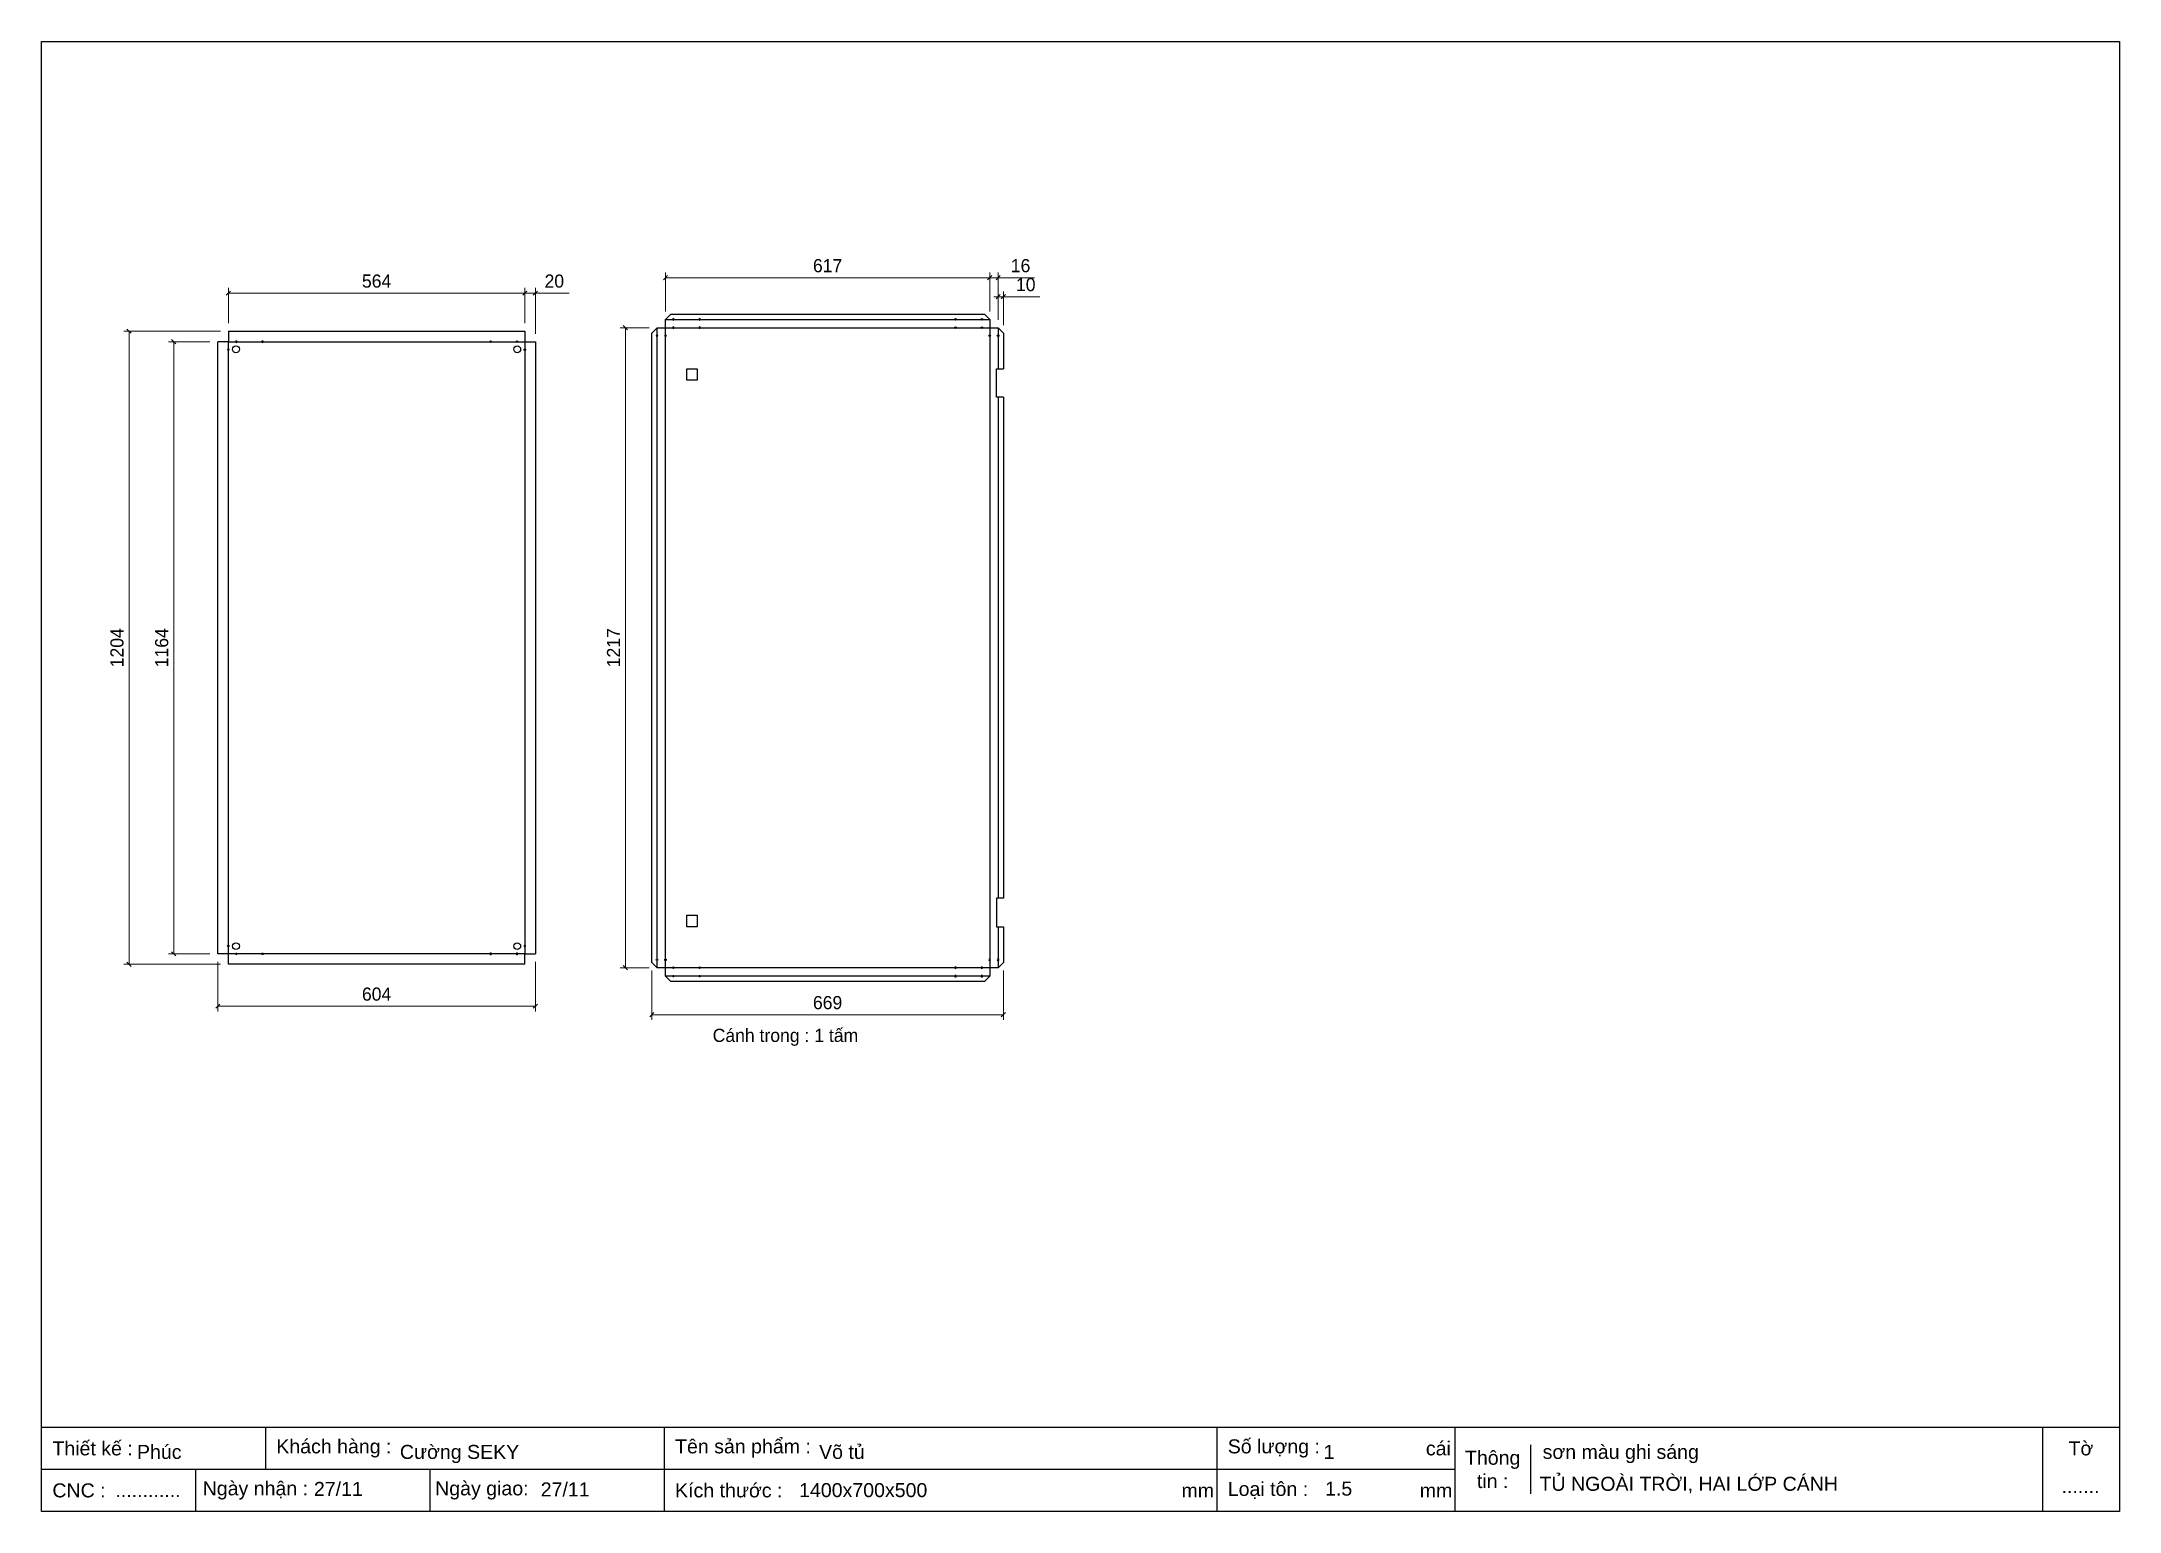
# Model space of a CAD drawing. Header units: millimetres. Extents: x 0 to 3953, y 0 to 2795.
import ezdxf

# ---------------------------------------------------------------- set-up
doc = ezdxf.new("R2010")
doc.units = ezdxf.units.MM
doc.layers.add('CNC', color=7, linetype='Continuous')
doc.layers.add('DIM', color=253, linetype='Continuous')
doc.styles.add('Arial', font='arial.ttf')
doc.dimstyles.new('Dim-25', dxfattribs={"dimtxt": 25, "dimasz": 8, "dimexe": 10, "dimexo": 15, "dimgap": 10, "dimtad": 1, "dimdec": 0, "dimtxsty": 'Standard', "dimblk": 'OBLIQUE', "dimcen": 10, "dimclrd": 5, "dimclre": 5, "dimclrt": 3, "dimazin": 3, "dimtfac": 1, "dimtdec": 0, "dimtmove": 0, "dimatfit": 3, "dimldrblk": 'OBLIQUE', "dimlwd": 9, "dimlwe": 9})

# ---------------------------------------------------------------- blocks, each defined once
blk = doc.blocks.new('KHUNG CHUẨN')
at = {"color": 7}
for p, q in [((19889.2, -28535.2), (16919.2, -28535.2)), ((17239.2, -28535.2), (17239.2, -28595.2)), ((17809.2, -28535.2), (17809.2, -28655.2)), ((18599.2, -28535.2), (18599.2, -28655.2)), ((18939.2, -28535.2), (18939.2, -28655.2)), ((19779.2, -28535.2), (19779.2, -28655.2)), ((19047.6, -28560.2), (19047.6, -28630.2)), ((18939.2, -28595.2), (16919.2, -28595.2)), ((17139.2, -28595.2), (17139.2, -28655.2)), ((17474.2, -28595.2), (17474.2, -28655.2))]:
    blk.add_line(p, q, dxfattribs=at)
blk.add_lwpolyline([(16919.2, -26555.2), (19889.2, -26555.2), (19889.2, -28655.2), (16919.2, -28655.2)], close=True, dxfattribs=at)
at = {"color": 2, "char_height": 20, "style": 'Arial'}
for s, insert, width, attachment_point in [('  Thiết kế :', (16919.2, -28565.2), 917.634, 4), ('  Khách hàng :', (17239.2, -28565.2), 917.634, 4), ('  Tên sản phẩm :', (17809.2, -28565.2), 917.634, 4), ('  Số lượng :', (18599.2, -28565.2), 917.634, 4), ('cái', (18897.9, -28565.2), 63.517, 4), ('Thông\\Ptin :', (18993.4, -28595.2), 108.311, 5), ('Tờ', (19834.2, -28565.2), 110, 5), ('  CNC :', (16919.2, -28625.2), 917.634, 4), ('  Ngày nhận :', (17134, -28625.2), 556.651, 4), ('  Ngày giao:', (17466.3, -28625.2), 556.651, 4), ('  Kích thước :', (17809.2, -28625.2), 917.634, 4), ('mm', (18548.6, -28625.2), 73.831, 4), ('  Loại tôn :', (18599.2, -28625.2), 917.634, 4), ('mm', (18889.2, -28625.2), 917.634, 4)]:
    blk.add_mtext(s, dxfattribs=dict(at, insert=insert, width=width, attachment_point=attachment_point))
at = {"color": 3, "style": 'Arial'}
for tag, p in [('#01', (17055.6, -28580.1)), ('#02', (17431.4, -28580.1)), ('#03', (18030.6, -28580.1)), ('#08', (18751.7, -28580.1)), ('#10', (19064.8, -28580.1)), ('#04', (17024.8, -28634.6)), ('#05', (17308.5, -28633)), ('#06', (17632.7, -28633.7)), ('#07', (18002, -28634.7)), ('#09', (18753.8, -28632.6)), ('#11', (19060.3, -28625.7)), ('#12', (19806.5, -28628.9))]:
    blk.add_attdef(tag, p, '', height=20, dxfattribs=at)
blk = doc.blocks.new('f3daunguoc')
at = {"layer": 'CNC', "color": 2, "lineweight": -3}
blk.add_circle((0, 0), 1.5, dxfattribs=at)
blk = doc.blocks.new('*D1')
at = {"color": 0, "linetype": 'ByBlock', "lineweight": -2}
for p, q in [((923.4, 2320.7), (915.4, 2312.7)), ((935.4, 2312.7), (943.4, 2320.7))]:
    blk.add_line(p, q, dxfattribs=at)
at = {"color": 5, "lineweight": 9, "ltscale": 3, "transparency": 16777216}
for p, q in [((919.4, 2259.4), (919.4, 2326.7)), ((919.4, 2316.7), (939.4, 2316.7)), ((939.4, 2239.4), (939.4, 2326.7)), ((939.4, 2316.7), (1003.6, 2316.7))]:
    blk.add_line(p, q, dxfattribs=at)
at = {"layer": 'Defpoints', "color": 0, "ltscale": 3, "transparency": 16777216}
for p in [(939.4, 2316.7), (919.4, 2244.4), (939.4, 2224.4)]:
    blk.add_point(p, dxfattribs=at)
at = {"color": 3, "ltscale": 3, "transparency": 16777216, "insert": (975.5, 2339.5), "char_height": 25, "attachment_point": 5}
blk.add_mtext('20', dxfattribs=at)
blk = doc.blocks.new('_Oblique')
at = {"color": 0, "linetype": 'ByBlock', "lineweight": -2}
blk.add_line((-0.5, -0.5), (0.5, 0.5), dxfattribs=at)
blk = doc.blocks.new('*D2')
at = {"color": 0, "linetype": 'ByBlock', "lineweight": -2}
for p, q in [((359.4, 2320.7), (351.4, 2312.7)), ((915.4, 2312.7), (923.4, 2320.7))]:
    blk.add_line(p, q, dxfattribs=at)
at = {"color": 5, "lineweight": 9, "ltscale": 3, "transparency": 16777216}
for p, q in [((355.4, 2259.4), (355.4, 2326.7)), ((919.4, 2316.7), (355.4, 2316.7)), ((919.4, 2259.4), (919.4, 2326.7))]:
    blk.add_line(p, q, dxfattribs=at)
at = {"layer": 'Defpoints', "color": 0, "ltscale": 3, "transparency": 16777216}
for p in [(355.4, 2316.7), (355.4, 2244.4), (919.4, 2244.4)]:
    blk.add_point(p, dxfattribs=at)
at = {"color": 3, "ltscale": 3, "transparency": 16777216, "insert": (637.4, 2339.5), "char_height": 25, "attachment_point": 5}
blk.add_mtext('564', dxfattribs=at)
blk = doc.blocks.new('*D3')
at = {"color": 5, "lineweight": 9, "ltscale": 3, "transparency": 16777216}
for p, q in [((340.4, 2244.4), (156.4, 2244.4)), ((166.4, 2244.4), (166.4, 1040.4)), ((340.4, 1040.4), (156.4, 1040.4))]:
    blk.add_line(p, q, dxfattribs=at)
at = {"color": 0, "linetype": 'ByBlock', "lineweight": -2}
for p, q in [((170.4, 2240.4), (162.4, 2248.4)), ((162.4, 1044.4), (170.4, 1036.4))]:
    blk.add_line(p, q, dxfattribs=at)
at = {"layer": 'Defpoints', "color": 0, "ltscale": 3, "transparency": 16777216}
for p in [(355.4, 2244.4), (166.4, 1040.4), (355.4, 1040.4)]:
    blk.add_point(p, dxfattribs=at)
at = {"color": 3, "ltscale": 3, "transparency": 16777216, "insert": (143.6, 1642.4), "char_height": 25, "attachment_point": 5, "rotation": 90}
blk.add_mtext('1204', dxfattribs=at)
blk = doc.blocks.new('*D4')
at = {"color": 5, "lineweight": 9, "ltscale": 3, "transparency": 16777216}
for p, q in [((320.4, 2224.4), (241.5, 2224.4)), ((251.5, 1060.4), (251.5, 2224.4)), ((320.4, 1060.4), (241.5, 1060.4))]:
    blk.add_line(p, q, dxfattribs=at)
at = {"color": 0, "linetype": 'ByBlock', "lineweight": -2}
for p, q in [((255.5, 2220.4), (247.5, 2228.4)), ((247.5, 1064.4), (255.5, 1056.4))]:
    blk.add_line(p, q, dxfattribs=at)
at = {"layer": 'Defpoints', "color": 0, "ltscale": 3, "transparency": 16777216}
for p in [(251.5, 2224.4), (335.4, 2224.4), (335.4, 1060.4)]:
    blk.add_point(p, dxfattribs=at)
at = {"color": 3, "ltscale": 3, "transparency": 16777216, "insert": (228.7, 1642.4), "char_height": 25, "attachment_point": 5, "rotation": 90}
blk.add_mtext('1164', dxfattribs=at)
blk = doc.blocks.new('*D5')
at = {"color": 0, "linetype": 'ByBlock', "lineweight": -2}
for p, q in [((1815.8, 2306), (1823.8, 2314)), ((1833.8, 2314), (1825.8, 2306))]:
    blk.add_line(p, q, dxfattribs=at)
at = {"layer": 'Defpoints', "color": 0, "transparency": 16777216}
for p in [(1829.8, 2310), (1819.8, 2250.9), (1829.8, 2240.9)]:
    blk.add_point(p, dxfattribs=at)
at = {"layer": 'DIM', "color": 5, "lineweight": 9, "transparency": 16777216}
for p, q in [((1819.8, 2310), (1811.8, 2310)), ((1819.8, 2265.9), (1819.8, 2320)), ((1819.8, 2310), (1829.8, 2310)), ((1829.8, 2255.9), (1829.8, 2320)), ((1829.8, 2310), (1899.1, 2310))]:
    blk.add_line(p, q, dxfattribs=at)
at = {"layer": 'DIM', "color": 3, "transparency": 16777216, "insert": (1872.4, 2332.8), "char_height": 25, "attachment_point": 5}
blk.add_mtext('10', dxfattribs=at)
blk = doc.blocks.new('*D6')
at = {"color": 0, "linetype": 'ByBlock', "lineweight": -2}
for p, q in [((1799.8, 2342.1), (1807.8, 2350.1)), ((1823.8, 2350.1), (1815.8, 2342.1))]:
    blk.add_line(p, q, dxfattribs=at)
at = {"layer": 'Defpoints', "color": 0, "transparency": 16777216}
for p in [(1819.8, 2346.1), (1803.8, 2266.9), (1819.8, 2250.9)]:
    blk.add_point(p, dxfattribs=at)
at = {"layer": 'DIM', "color": 5, "lineweight": 9, "transparency": 16777216}
for p, q in [((1803.8, 2346.1), (1795.8, 2346.1)), ((1803.8, 2281.9), (1803.8, 2356.1)), ((1803.8, 2346.1), (1819.8, 2346.1)), ((1819.8, 2265.9), (1819.8, 2356.1)), ((1819.8, 2346.1), (1889.2, 2346.1))]:
    blk.add_line(p, q, dxfattribs=at)
at = {"layer": 'DIM', "color": 3, "transparency": 16777216, "insert": (1862.5, 2368.8), "char_height": 25, "attachment_point": 5}
blk.add_mtext('16', dxfattribs=at)
blk = doc.blocks.new('*D7')
at = {"color": 0, "linetype": 'ByBlock', "lineweight": -2}
for p, q in [((1191, 2350.1), (1183, 2342.1)), ((1799.8, 2342.1), (1807.8, 2350.1))]:
    blk.add_line(p, q, dxfattribs=at)
at = {"layer": 'Defpoints', "color": 0, "transparency": 16777216}
for p in [(1187, 2346.1), (1187, 2266.9), (1803.8, 2266.9)]:
    blk.add_point(p, dxfattribs=at)
at = {"layer": 'DIM', "color": 5, "lineweight": 9, "transparency": 16777216}
for p, q in [((1187, 2281.9), (1187, 2356.1)), ((1803.8, 2346.1), (1187, 2346.1)), ((1803.8, 2281.9), (1803.8, 2356.1))]:
    blk.add_line(p, q, dxfattribs=at)
at = {"layer": 'DIM', "color": 3, "transparency": 16777216, "insert": (1495.4, 2368.8), "char_height": 25, "attachment_point": 5}
blk.add_mtext('617', dxfattribs=at)
blk = doc.blocks.new('*D8')
at = {"color": 0, "linetype": 'ByBlock', "lineweight": -2}
for p, q in [((1114.7, 2246.9), (1106.7, 2254.9)), ((1106.7, 1037.9), (1114.7, 1029.9))]:
    blk.add_line(p, q, dxfattribs=at)
at = {"layer": 'Defpoints', "color": 0, "transparency": 16777216}
for p in [(1171, 2250.9), (1110.7, 1033.9), (1171, 1033.9)]:
    blk.add_point(p, dxfattribs=at)
at = {"layer": 'DIM', "color": 5, "lineweight": 9, "transparency": 16777216}
for p, q in [((1156, 2250.9), (1100.7, 2250.9)), ((1110.7, 2250.9), (1110.7, 1033.9)), ((1156, 1033.9), (1100.7, 1033.9))]:
    blk.add_line(p, q, dxfattribs=at)
at = {"layer": 'DIM', "color": 3, "transparency": 16777216, "insert": (1088.1, 1642.4), "char_height": 25, "attachment_point": 5, "rotation": 90}
blk.add_mtext('1217', dxfattribs=at)
blk = doc.blocks.new('*D9')
at = {"color": 0, "linetype": 'ByBlock', "lineweight": -2}
for p, q in [((1165, 948.6), (1157, 940.6)), ((1825.8, 940.6), (1833.8, 948.6))]:
    blk.add_line(p, q, dxfattribs=at)
at = {"layer": 'Defpoints', "color": 0, "transparency": 16777216}
for p in [(1161, 1043.9), (1829.8, 1043.9), (1829.8, 944.6)]:
    blk.add_point(p, dxfattribs=at)
at = {"layer": 'DIM', "color": 5, "lineweight": 9, "transparency": 16777216}
for p, q in [((1161, 1028.9), (1161, 934.6)), ((1829.8, 1028.9), (1829.8, 934.6)), ((1161, 944.6), (1829.8, 944.6))]:
    blk.add_line(p, q, dxfattribs=at)
at = {"layer": 'DIM', "color": 3, "transparency": 16777216, "insert": (1495.4, 967.4), "char_height": 25, "attachment_point": 5}
blk.add_mtext('669', dxfattribs=at)
blk = doc.blocks.new('*D10')
at = {"color": 5, "lineweight": 9, "ltscale": 3, "transparency": 16777216}
for p, q in [((335.4, 1045.4), (335.4, 950.8)), ((939.4, 1045.4), (939.4, 950.8)), ((335.4, 960.8), (939.4, 960.8))]:
    blk.add_line(p, q, dxfattribs=at)
at = {"color": 0, "linetype": 'ByBlock', "lineweight": -2}
for p, q in [((339.4, 964.8), (331.4, 956.8)), ((935.4, 956.8), (943.4, 964.8))]:
    blk.add_line(p, q, dxfattribs=at)
at = {"layer": 'Defpoints', "color": 0, "ltscale": 3, "transparency": 16777216}
for p in [(335.4, 1060.4), (939.4, 1060.4), (939.4, 960.8)]:
    blk.add_point(p, dxfattribs=at)
at = {"color": 3, "ltscale": 3, "transparency": 16777216, "insert": (637.4, 983.6), "char_height": 25, "attachment_point": 5}
blk.add_mtext('604', dxfattribs=at)

msp = doc.modelspace()

# ---------------------------------------------------------------- linework, layer by layer
at = {"color": 7}
for points in [[(1829.8, 1111.9), (1829.8, 1043.9), (1819.8, 1033.9), (1803.8, 1033.9), (1803.8, 1017.9), (1793.8, 1007.9), (1197, 1007.9), (1187, 1017.9), (1187, 1033.9), (1171, 1033.9), (1161, 1043.9), (1161, 2240.9), (1171, 2250.9), (1187, 2250.9), (1187, 2266.9), (1197, 2276.9), (1793.8, 2276.9), (1803.8, 2266.9), (1803.8, 2250.9), (1819.8, 2250.9), (1829.8, 2240.9), (1829.8, 2172.9)], [(1187, 2266.9), (1803.8, 2266.9)], [(1171, 1033.9), (1171, 2250.9)], [(1819.8, 2250.9), (1819.8, 2172.9)], [(1819.8, 2118.9), (1819.8, 1165.9)], [(1829.8, 2118.9), (1829.8, 1165.9)], [(1819.8, 1111.9), (1819.8, 1033.9)], [(1803.8, 1017.9), (1187, 1017.9)]]:
    msp.add_lwpolyline(points, dxfattribs=at)
at = {"ltscale": 3}
for points in [[(355.4, 2244.4), (355.4, 2224.4), (335.4, 2224.4)], [(919.4, 2244.4), (919.4, 2224.4), (939.4, 2224.4)], [(355.4, 1040.4), (355.4, 1060.4), (335.4, 1060.4)], [(919.4, 1040.4), (919.4, 1060.4), (939.4, 1060.4)]]:
    msp.add_lwpolyline(points, dxfattribs=at)
for points in [[(335.4, 1060.4), (335.4, 2224.4)], [(355.4, 2244.4), (919.4, 2244.4)], [(939.4, 2224.4), (939.4, 1060.4)], [(919.4, 1040.4), (355.4, 1040.4)]]:
    msp.add_lwpolyline(points)
msp.add_lwpolyline([(355.4, 2224.4), (919.4, 2224.4), (919.4, 1060.4), (355.4, 1060.4)], close=True)
at = {"color": 7}
msp.add_lwpolyline([(1187, 2250.9), (1803.8, 2250.9), (1803.8, 1033.9), (1187, 1033.9)], close=True, dxfattribs=at)
at = {"color": 2}
for points in [[(1227.2, 2151.9), (1247.7, 2151.9), (1247.7, 2172.4), (1227.2, 2172.4)], [(1227.2, 1112.5), (1247.7, 1112.5), (1247.7, 1133), (1227.2, 1133)]]:
    msp.add_lwpolyline(points, close=True, dxfattribs=at)
for points in [[(1829.8, 2118.9), (1816.8, 2118.9), (1816.8, 2172.9), (1829.8, 2172.9)], [(1829.8, 1165.9), (1816.8, 1165.9), (1816.8, 1111.9), (1829.8, 1111.9)]]:
    msp.add_lwpolyline(points, dxfattribs=at)
at = {"color": 2, "ltscale": 3}
for centre in [(369.9, 2209.9), (904.9, 2209.9), (369.9, 1074.9), (904.9, 1074.9)]:
    msp.add_circle(centre, 6.5, dxfattribs=at)

# ---------------------------------------------------------------- block references
at = {"color": 3, "xscale": 1.331000000005587, "yscale": 1.331000000005587, "zscale": 1.331000000005587}
msp.add_blockref('KHUNG CHUẨN', (-22519.5, 38140), dxfattribs=at).add_auto_attribs({'#03': 'Võ tủ', '#07': '1400x700x500', '#08': '1', '#09': '1.5', '#10': 'sơn màu ghi sáng', '#11': 'TỦ NGOÀI TRỜI, HAI LỚP CÁNH', '#02': 'Cường SEKY', '#05': '27/11', '#06': '27/11', '#01': 'Phúc', '#04': '............', '#12': '.......'})
at = {"lineweight": -3, "xscale": -1, "rotation": 180}
for p in [(1202, 2266.9), (1252, 2266.9), (370.4, 2224.4), (420.4, 2224.4), (1171, 2235.9), (1187, 2235.9), (1202, 2250.9), (1252, 2250.9), (355.4, 2209.4)]:
    msp.add_blockref('f3daunguoc', p, dxfattribs=at)
at = {"lineweight": -3, "rotation": 180}
for p in [(1738.8, 2266.9), (1788.8, 2266.9), (854.4, 2224.4), (904.4, 2224.4), (1738.8, 2250.9), (1788.8, 2250.9), (1803.8, 2235.9), (1819.8, 2235.9), (919.4, 2209.4)]:
    msp.add_blockref('f3daunguoc', p, dxfattribs=at)
at = {"lineweight": -3}
for p in [(355.4, 1075.4), (370.4, 1060.4), (420.4, 1060.4), (1171, 1048.9), (1187, 1048.9), (1202, 1033.9), (1252, 1033.9), (1202, 1017.9), (1252, 1017.9)]:
    msp.add_blockref('f3daunguoc', p, dxfattribs=at)
at = {"lineweight": -3, "xscale": -1}
for p in [(919.4, 1075.4), (854.4, 1060.4), (904.4, 1060.4), (1738.8, 1033.9), (1788.8, 1033.9), (1803.8, 1048.9), (1819.8, 1048.9), (1738.8, 1017.9), (1788.8, 1017.9)]:
    msp.add_blockref('f3daunguoc', p, dxfattribs=at)

# ---------------------------------------------------------------- texts
at = {"color": 2, "insert": (1415.2, 901.5), "char_height": 25, "width": 1346.319, "attachment_point": 5}
msp.add_mtext('Cánh trong : 1 tấm', dxfattribs=at)

# ---------------------------------------------------------------- dimensions: what is measured, and where the dimension line sits
at = {"ltscale": 3}
for base, p1, p2, picture, middle in [((355.4, 2316.7), (919.4, 2244.4), (355.4, 2244.4), '*D2', (637.4, 2339.5)), ((939.4, 2316.7), (919.4, 2244.4), (939.4, 2224.4), '*D1', (975.5, 2339.5)), ((939.4, 960.8), (335.4, 1060.4), (939.4, 1060.4), '*D10', (637.4, 983.6))]:
    dim = msp.add_linear_dim(base=base, p1=p1, p2=p2, dimstyle='Dim-25', dxfattribs=at)
    dim.commit()
    dim.dimension.update_dxf_attribs({"geometry": picture, "text_midpoint": middle})
dim = msp.add_linear_dim(base=(166.4, 1040.4), p1=(355.4, 2244.4), p2=(355.4, 1040.4), angle=90, dimstyle='Dim-25', dxfattribs=at)
dim.commit()
dim.dimension.update_dxf_attribs({"geometry": '*D3', "text_midpoint": (143.6, 1642.4)})
dim = msp.add_linear_dim(base=(251.5, 2224.4), p1=(335.4, 1060.4), p2=(335.4, 2224.4), angle=90, dimstyle='Dim-25', dxfattribs=at)
dim.commit()
dim.dimension.update_dxf_attribs({"geometry": '*D4', "text_midpoint": (251.5, 1642.4), "dimtype": 160})
at = {"layer": 'DIM', "color": 2}
for base, p1, p2, picture, middle in [((1187, 2346.1), (1803.8, 2266.9), (1187, 2266.9), '*D7', (1495.4, 2368.8)), ((1819.8, 2346.1), (1803.8, 2266.9), (1819.8, 2250.9), '*D6', (1862.5, 2368.8)), ((1829.8, 2310), (1819.8, 2250.9), (1829.8, 2240.9), '*D5', (1872.4, 2332.8)), ((1829.8, 944.6), (1161, 1043.9), (1829.8, 1043.9), '*D9', (1495.4, 967.4))]:
    dim = msp.add_linear_dim(base=base, p1=p1, p2=p2, dimstyle='Dim-25', dxfattribs=at)
    dim.commit()
    dim.dimension.update_dxf_attribs({"geometry": picture, "text_midpoint": middle})
dim = msp.add_linear_dim(base=(1110.7, 1033.9), p1=(1171, 2250.9), p2=(1171, 1033.9), angle=90, dimstyle='Dim-25', dxfattribs=at)
dim.commit()
dim.dimension.update_dxf_attribs({"geometry": '*D8', "text_midpoint": (1088.1, 1642.4)})

doc.saveas('drawing.dxf')
